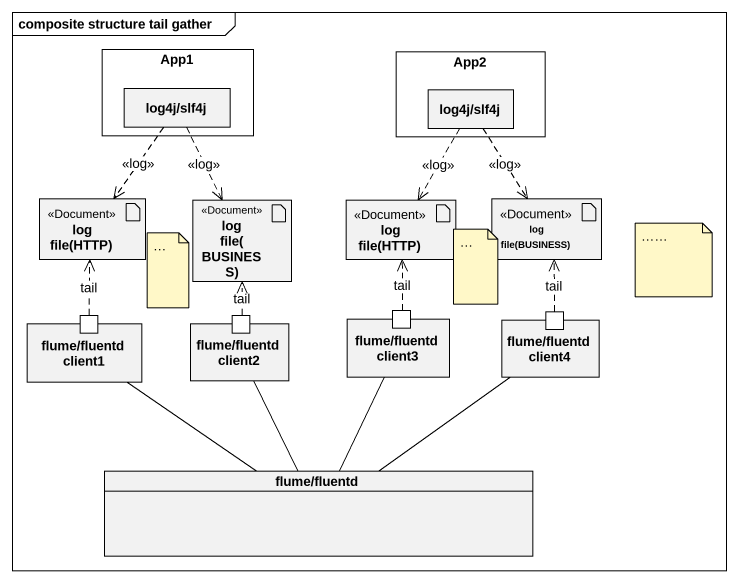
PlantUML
@startuml
mainframe composite structure tail gather
allowmixing
hide circle
hide empty members
rectangle App1 {
  rectangle "log4j/slf4j" as log4j_slf4j
}
rectangle App2 {
  rectangle "log4j/slf4j" as log4j_slf4j_2
}
artifact "log file(HTTP)" as log_file_HTTP <<Document>>
artifact "log file(BUSINESS)" as log_file_BUSINESS <<Document>>
artifact "log file(HTTP)" as log_file_HTTP_2 <<Document>>
artifact "log file(BUSINESS)" as log_file_BUSINESS_2 <<Document>>
rectangle "flume/fluentd client1" as flume_fluentd_client1 {
  port " " as port1
}
rectangle "flume/fluentd client2" as flume_fluentd_client2 {
  port " " as port2
}
rectangle "flume/fluentd client3" as flume_fluentd_client3 {
  port " " as port3
}
rectangle "flume/fluentd client4" as flume_fluentd_client4 {
  port " " as port4
}
class "flume/fluentd" as flume_fluentd
log4j_slf4j ..> log_file_HTTP : <<log>>
log4j_slf4j ..> log_file_BUSINESS : <<log>>
log4j_slf4j_2 ..> log_file_HTTP_2 : <<log>>
log4j_slf4j_2 ..> log_file_BUSINESS_2 : <<log>>
flume_fluentd_client1 -- flume_fluentd
port1 .up.> log_file_HTTP : tail
flume_fluentd_client2 -- flume_fluentd
port2 .up.> log_file_BUSINESS : tail
port3 .up.> log_file_HTTP_2 : tail
port4 .up.> log_file_BUSINESS_2 : tail
flume_fluentd -up- flume_fluentd_client3
flume_fluentd -up- flume_fluentd_client4
note as N1
  ……
end note
note as N2
  …
end note
note as N3
  …
end note
@enduml
